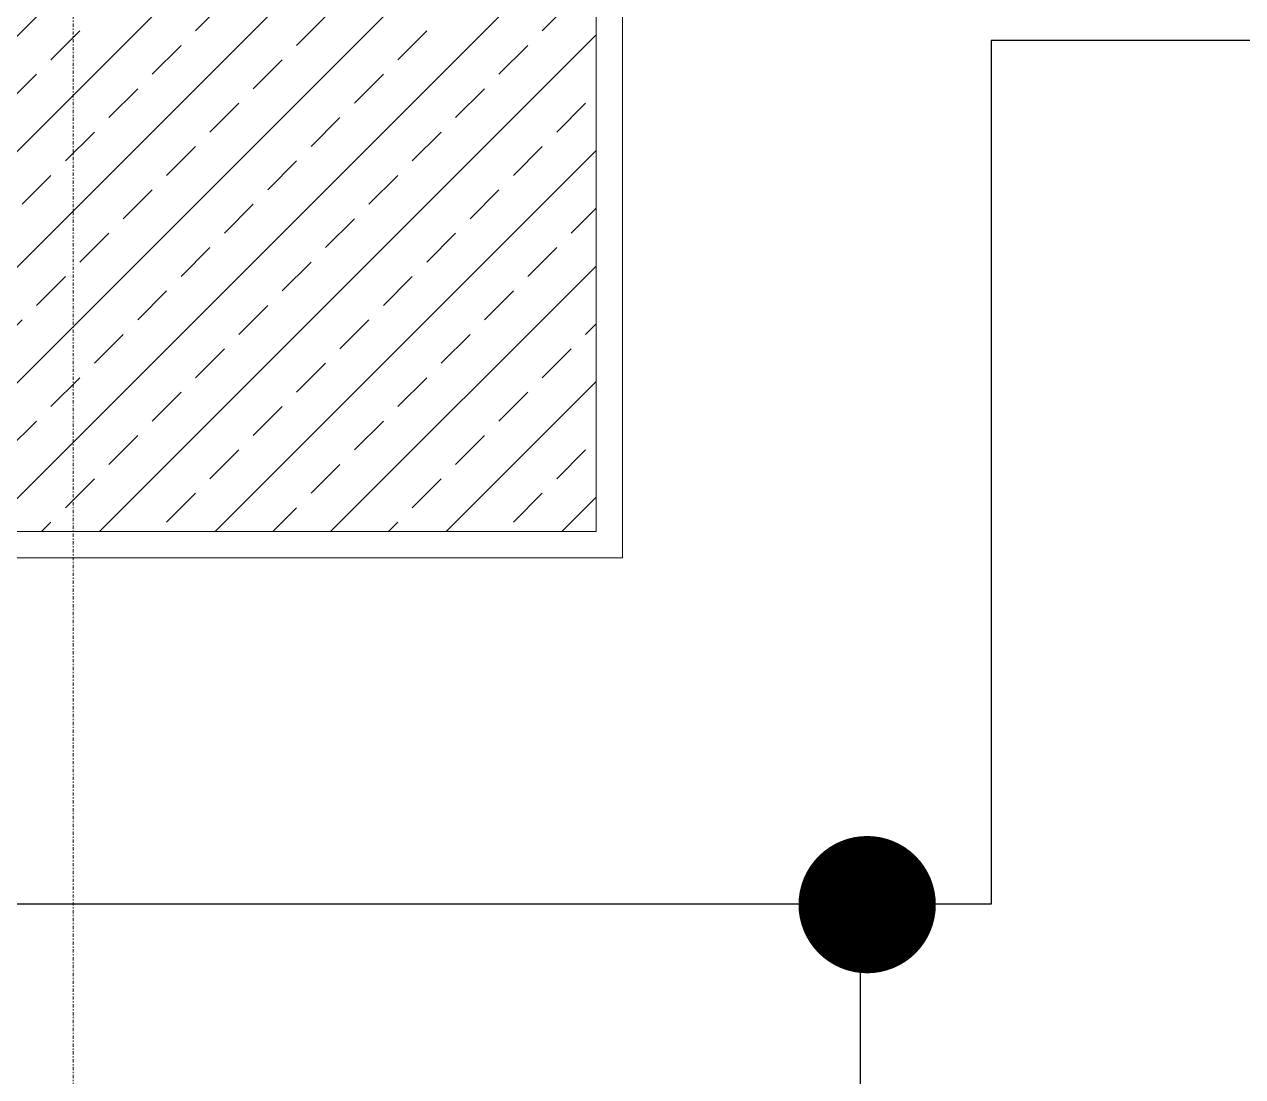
# Model space of a CAD drawing. Extents: x -1439 to 23780, y -1362 to 4476.
# Drawn here: x 1918.8 to 2011.9, y 3763.3 to 3843.8 of the extents above; entities that cross this region are included whole.
import ezdxf

# ---------------------------------------------------------------- set-up
doc = ezdxf.new("R2010")
doc.units = 0
doc.header["$MEASUREMENT"] = 0
doc.linetypes.add('Audi$0$DASHDOT2', pattern=[0.5, 0.25, -0.125, 0, -0.125])
doc.layers.get('0').update_dxf_attribs({"color": 9, "lineweight": 9})
for name, color, linetype, lineweight in [('Audi$0$01', 8, 'Continuous', 9), ('Audi$0$09W', 8, 'Continuous', 9), ('Audi$0$10', 8, 'Continuous', 9), ('Audi$0$14', 8, 'Continuous', 9), ('Audi$0$24', 8, 'Audi$0$DASHDOT2', 9), ('Audi$0$35', 8, 'Continuous', 9), ('E-KABLO', 7, 'Continuous', 30), ('E-LINYE', 7, 'Continuous', 30)]:
    doc.layers.add(name, color=color, linetype=linetype, lineweight=lineweight)

# ---------------------------------------------------------------- blocks, each defined once
blk = doc.blocks.new('Audi$0$p-kolon_80x80')
at = {"layer": 'Audi$0$09W'}
h = blk.add_hatch(dxfattribs=at)
h.set_pattern_fill('ANSI33', color=256, scale=25, style=0)
h.set_pattern_definition([(45, (-1222.5, -385), (-4.419417, 4.419417), []), (45, (-1218.0806, -385), (-4.419417, 4.419417), [3.125, -1.5625])])
h.paths.add_polyline_path([(-40, -40), (40, -40), (40, 40), (-40, 40)])
blk.add_lwpolyline([(-40, -40), (40, -40), (40, 40), (-40, 40)], close=True)
blk = doc.blocks.new('Audi$0$P-AKS_AUDI')
at = {"layer": 'Audi$0$24'}
blk.add_lwpolyline([(-2800, -2590), (-2800, 1250)], dxfattribs=at)
blk = doc.blocks.new('Audi$0$p-zemin kat')
at = {"layer": 'Audi$0$14'}
blk.add_lwpolyline([(1753, 3879.3), (1753, 3863), (1880.5, 3863), (1880.5, 3803), (1964.5, 3803), (1964.5, 3863), (2007, 3863), (2007, 3879.3)], dxfattribs=at)
at = {"layer": 'Audi$0$01'}
blk.add_blockref('Audi$0$p-kolon_80x80', (1922.5, 3845), dxfattribs=at)
at = {"layer": 'Audi$0$24'}
blk.add_blockref('Audi$0$P-AKS_AUDI', (4722.5, 2785), dxfattribs=at)

msp = doc.modelspace()

# ---------------------------------------------------------------- linework, layer by layer
at = {"layer": 'Audi$0$35'}
msp.add_lwpolyline([(1184.5, 2827), (1964.5, 2827), (1964.5, 2827), (2200.5, 2827), (2200.5, 3863), (1964.5, 3863), (1964.5, 3803), (1880.5, 3803), (1880.5, 3863), (1264.5, 3863), (1264.5, 3803), (1184.5, 3803)], close=True, dxfattribs=at)
at = {"layer": 'E-KABLO', "color": 4, "const_width": 5.25}
msp.add_lwpolyline([(1983.218, 3779.091, 1), (1983.218, 3773.841, 1)], format="xyb", close=True, dxfattribs=at)
at = {"layer": 'E-LINYE', "color": 4}
for p, q in [((2090.894, 3842.558), (1992.712, 3842.558)), ((1992.712, 3842.558), (1992.712, 3776.504)), ((1992.712, 3776.504), (1863.998, 3776.504)), ((1982.675, 3776.504), (1982.675, 3152.478))]:
    msp.add_line(p, q, dxfattribs=at)

# ---------------------------------------------------------------- block references
at = {"layer": 'Audi$0$10'}
msp.add_blockref('Audi$0$p-zemin kat', (0, 0), dxfattribs=at)

doc.saveas('drawing.dxf')
